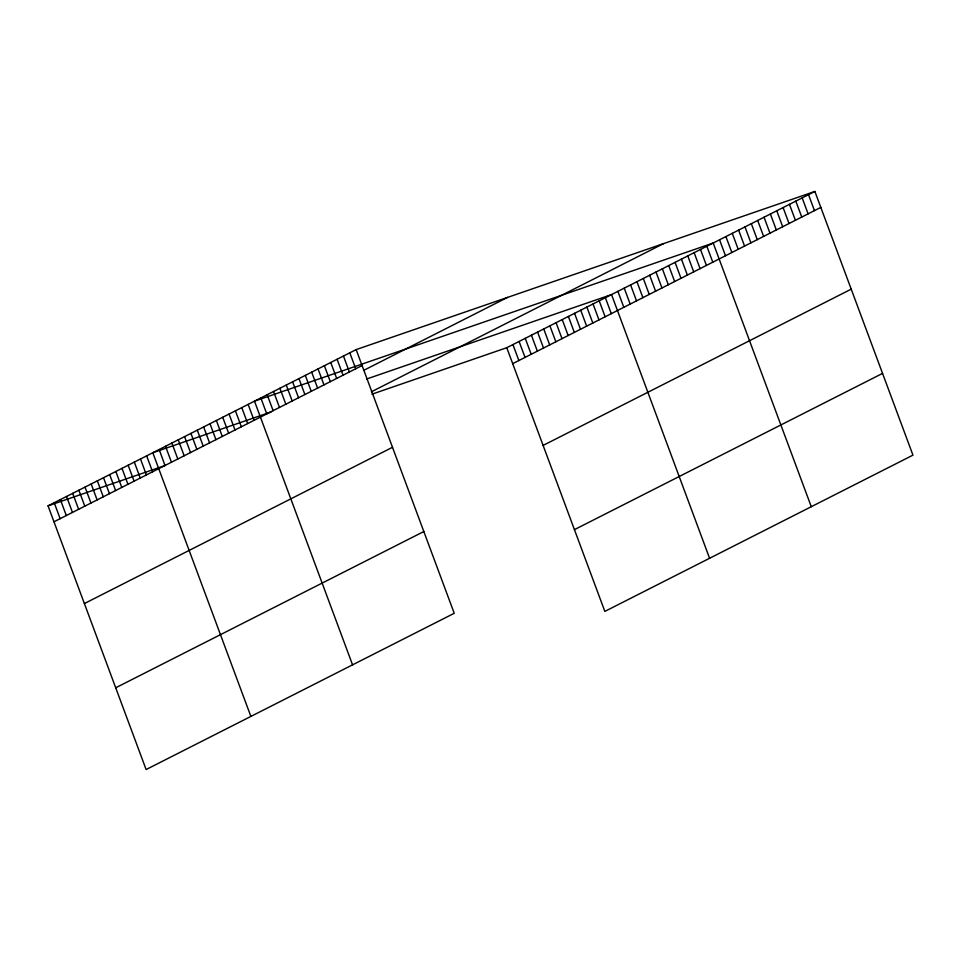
<?xml version="1.0" encoding="UTF-8"?>
<svg xmlns="http://www.w3.org/2000/svg" width="961" height="961" viewBox="0 0 961 961"><rect width="100%" height="100%" fill="white"/><g stroke="black" fill="none" stroke-linecap="round" stroke-linejoin="round"><path stroke-width="1.44" d="M356.159 349.6L454.229 613.286L146.12 769.545L48.05 505.858L356.159 349.6L814.88 191.455L912.95 455.142L604.841 611.4L506.771 347.714L814.88 191.455M53.984 521.799L362.093 365.54M363.919 370.249L507.54 297.405M371.414 391.776L663.51 243.638M512.706 363.666L820.814 207.408M84.388 603.556L392.496 447.297M543.109 445.411L851.218 289.153M115.716 687.788L423.825 531.529M574.438 529.643L882.546 373.397M271.158 411.933L152.811 452.727L250.869 716.413M366.573 379.03L611.532 294.583L709.59 558.281M48.05 505.858L165.028 465.532L159.166 449.508M371.907 394.202L506.771 347.714M808.525 194.675L814.46 210.627M802.171 197.906L808.105 213.847M795.816 201.125L801.75 217.078M789.462 204.345L795.396 220.297M783.107 207.576L789.041 223.517M776.752 210.795L782.686 226.736M770.398 214.015L776.332 229.967M764.043 217.234L769.977 233.187M757.688 220.465L763.623 236.406M751.334 223.685L757.268 239.637M744.979 226.904L750.913 242.857M738.625 230.135L744.559 246.076M732.27 233.355L738.204 249.295M725.915 236.574L731.85 252.527M719.561 239.806L725.495 255.746M811.276 506.711L713.206 243.025L254.485 401.157L352.555 664.856M706.852 246.244L712.786 262.197M700.497 249.464L706.431 265.416M694.142 252.695L700.076 268.636M687.788 255.914L693.722 271.855M681.433 259.134L687.367 275.086M675.078 262.365L681.013 278.306M668.724 265.584L674.658 281.525M662.369 268.804L668.303 284.756M656.015 272.023L661.949 287.976M649.66 275.254L655.594 291.195M643.305 278.474L649.24 294.414M636.951 281.693L642.885 297.646M630.596 284.924L636.53 300.865M624.242 288.144L630.176 304.084M617.887 291.363L623.821 307.316M605.37 297.718L611.304 313.658M599.208 300.841L605.142 316.782M593.045 303.964L598.979 319.905M586.883 307.088L592.817 323.04M580.72 310.211L586.654 326.163M574.558 313.334L580.492 329.287M568.395 316.469L574.33 332.41M562.233 319.593L568.167 335.533M556.071 322.716L562.005 338.656M549.908 325.839L555.842 341.78M543.746 328.962L549.68 344.915M537.583 332.086L543.518 348.038M531.421 335.209L537.355 351.161M525.259 338.344L531.193 354.285M519.096 341.467L525.03 357.408M512.934 344.591L518.868 360.531M349.804 352.819L355.738 368.76M343.449 356.038L349.384 371.991M337.095 359.27L343.029 375.21M330.74 362.489L336.674 378.43M324.386 365.709L330.32 381.661M318.031 368.928L323.965 384.88M311.676 372.159L317.61 388.1M305.322 375.379L311.256 391.331M298.967 378.598L304.901 394.551M292.612 381.829L298.547 397.77M286.258 385.049L292.192 400.989M279.903 388.268L285.837 404.221M273.549 391.487L279.483 407.44M267.194 394.719L273.128 410.659M260.839 397.938L266.774 413.891M248.13 404.389L254.064 420.329M241.776 407.608L247.71 423.549M235.421 410.827L241.355 426.78M229.066 414.047L235.001 429.999M222.712 417.278L228.646 433.219M216.357 420.498L222.291 436.45M210.003 423.717L215.937 439.67M203.648 426.948L209.582 442.889M197.293 430.168L203.227 446.108M190.939 433.387L196.873 449.34M184.584 436.618L190.518 452.559M178.229 439.838L184.164 455.778M171.875 443.057L177.809 459.01M165.52 446.276L171.454 462.229M146.649 455.85L152.583 471.803M140.486 458.974L146.42 474.926M134.324 462.097L140.258 478.049M128.161 465.232L134.096 481.173M121.999 468.355L127.933 484.296M115.837 471.479L121.771 487.419M109.674 474.602L115.608 490.554M103.512 477.725L109.446 493.678M97.349 480.848L103.283 496.801M91.187 483.984L97.121 499.924M85.024 487.107L90.959 503.047M78.862 490.23L84.796 506.171M72.7 493.353L78.634 509.306M66.537 496.477L72.471 512.429M60.375 499.6L66.309 515.552M54.212 502.723L60.147 518.676"/></g></svg>
